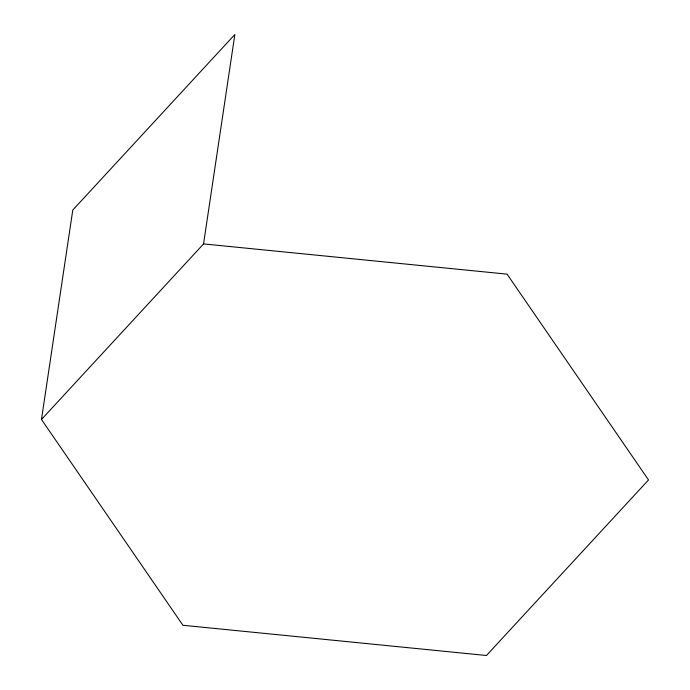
<?xml version="1.0" encoding="UTF-8"?>
<svg xmlns="http://www.w3.org/2000/svg" width="690" height="690" viewBox="0 0 690 690"><rect width="100%" height="100%" fill="white"/><g stroke="black" fill="none" stroke-linecap="round" stroke-linejoin="round"><path stroke-width="1.03" d="M41.478 419.477L72.778 210.062L234.85 34.5L203.55 243.915L41.478 419.477L182.928 625.269L486.45 655.5L648.522 479.938L507.072 274.146L203.55 243.915"/></g></svg>
